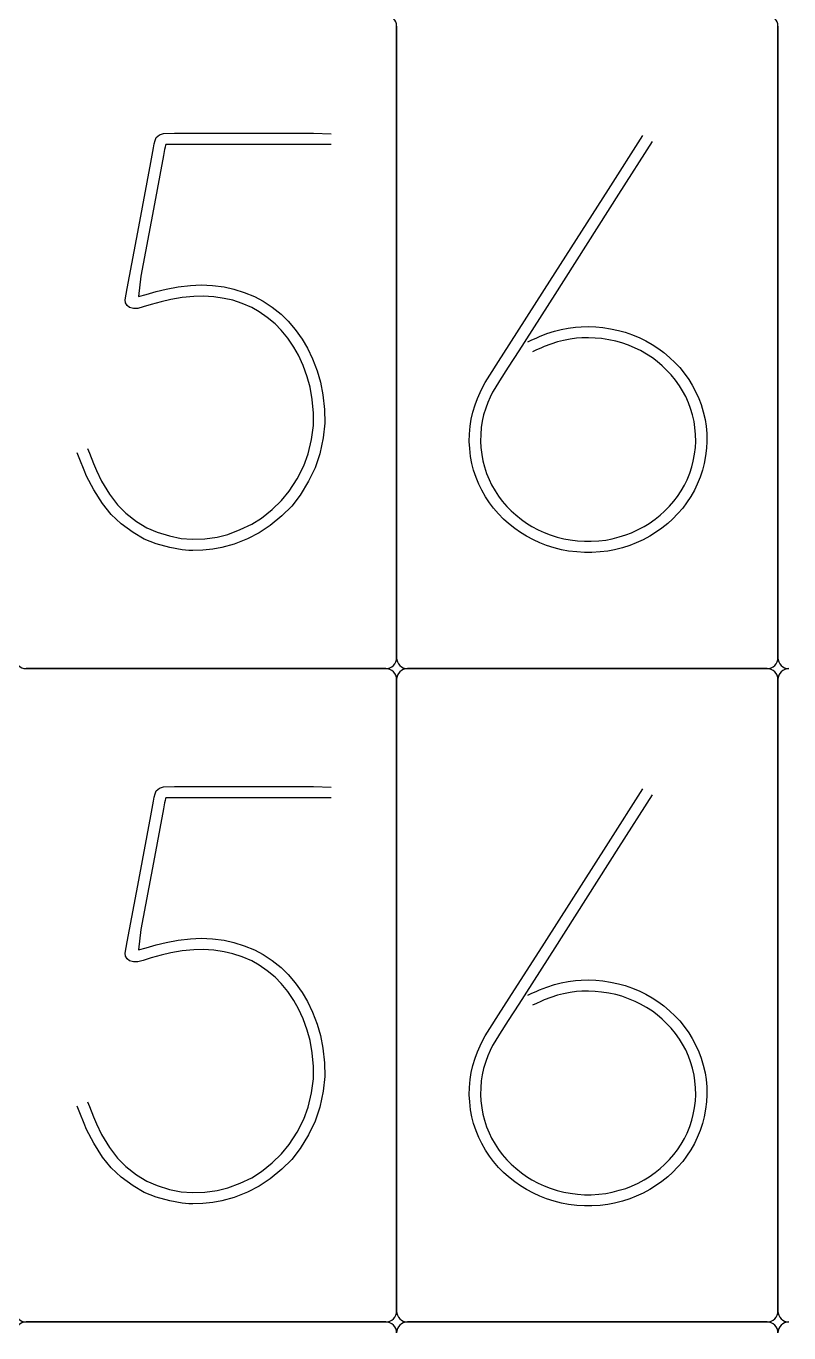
# Model space of a CAD drawing. Header units: millimetres. Extents: x -1 to 349, y -2 to 358.
# Drawn here: x 175 to 245, y 117 to 237 of the extents above; entities that cross this region are included whole.
import ezdxf

# ---------------------------------------------------------------- set-up
doc = ezdxf.new("R2010")
doc.units = ezdxf.units.MM

msp = doc.modelspace()

# ---------------------------------------------------------------- linework, layer by layer
for points in [[(209, 237), (209, 179)], [(209, 179), (209, 237)], [(244, 237), (244, 179)], [(244, 179), (244, 237)], [(186.93, 226.78), (187.23, 227.03)], [(187.23, 227.03), (187.62, 227.15)], [(187.62, 227.15), (188.61, 227.17)], [(188.61, 227.17), (194.64, 227.17)], [(194.64, 227.17), (201.36, 227.17)], [(201.36, 227.17), (203, 227.12)], [(228.44, 222.01), (231.59, 226.95)], [(186.43, 224.47), (186.68, 225.82)], [(186.68, 225.82), (186.76, 226.18)], [(186.76, 226.18), (186.83, 226.5)], [(186.83, 226.5), (186.93, 226.78)], [(187.7, 225.66), (187.6, 225.12)], [(187.75, 225.89), (187.7, 225.66)], [(187.79, 226.08), (187.75, 225.89)], [(187.81, 226.14), (187.79, 226.08)], [(187.84, 226.14), (187.81, 226.14)], [(187.86, 226.14), (187.84, 226.14)], [(189.72, 226.14), (187.86, 226.14)], [(196.55, 226.14), (189.72, 226.14)], [(203, 226.14), (196.55, 226.14)], [(232.45, 226.4), (229.38, 221.58)], [(185.33, 218.57), (186.43, 224.47)], [(187.6, 225.12), (186.68, 220.2)], [(222.56, 212.8), (228.44, 222.01)], [(229.38, 221.58), (223.51, 212.37)], [(186.68, 220.2), (185.53, 214.05)], [(184.27, 212.92), (185.33, 218.57)], [(185.53, 214.05), (185.31, 212.16)], [(184.09, 211.88), (184.27, 212.92)], [(186.03, 212.37), (186.92, 212.62)], [(186.92, 212.62), (187.84, 212.85)], [(187.84, 212.85), (188.94, 213.05)], [(188.94, 213.05), (190.09, 213.19)], [(190.09, 213.19), (191.06, 213.24)], [(191.06, 213.24), (192.09, 213.18)], [(192.09, 213.18), (193.17, 213.05)], [(193.17, 213.05), (194.07, 212.86)], [(194.07, 212.86), (195, 212.55)], [(195, 212.55), (195.97, 212.16)], [(219.34, 207.74), (222.56, 212.8)], [(184.13, 211.6), (184.09, 211.88)], [(184.26, 211.36), (184.13, 211.6)], [(184.5, 211.16), (184.26, 211.36)], [(185.73, 211.21), (185.25, 211.07)], [(185.31, 212.16), (186.03, 212.37)], [(186.48, 211.43), (185.73, 211.21)], [(187.38, 211.67), (186.48, 211.43)], [(188.28, 211.89), (187.38, 211.67)], [(189.33, 212.07), (188.28, 211.89)], [(190.38, 212.18), (189.33, 212.07)], [(191.24, 212.2), (190.38, 212.18)], [(192.22, 212.14), (191.24, 212.2)], [(193.18, 212), (192.22, 212.14)], [(193.97, 211.82), (193.18, 212)], [(194.84, 211.52), (193.97, 211.82)], [(195.7, 211.15), (194.84, 211.52)], [(195.97, 212.16), (196.76, 211.74)], [(196.76, 211.74), (197.57, 211.2)], [(223.51, 212.37), (220.21, 207.19)], [(184.85, 211.06), (184.5, 211.16)], [(185.25, 211.07), (184.85, 211.06)], [(196.38, 210.77), (195.7, 211.15)], [(197.13, 210.24), (196.38, 210.77)], [(197.85, 209.65), (197.13, 210.24)], [(197.57, 211.2), (198.39, 210.55)], [(198.39, 210.55), (199.05, 209.92)], [(198.42, 209.08), (197.85, 209.65)], [(199.01, 208.34), (198.42, 209.08)], [(199.05, 209.92), (199.69, 209.15)], [(199.69, 209.15), (200.33, 208.26)], [(222.8, 208.76), (223.49, 208.98)], [(223.49, 208.98), (224.09, 209.14)], [(224.09, 209.14), (224.76, 209.26)], [(224.76, 209.26), (225.41, 209.36)], [(225.41, 209.36), (225.94, 209.4)], [(225.94, 209.4), (226.59, 209.41)], [(226.59, 209.41), (227.29, 209.38)], [(227.29, 209.38), (227.92, 209.33)], [(227.92, 209.33), (228.64, 209.21)], [(228.64, 209.21), (229.37, 209.06)], [(229.37, 209.06), (229.97, 208.89)], [(229.97, 208.89), (230.64, 208.65)], [(199.58, 207.53), (199.01, 208.34)], [(200.33, 208.26), (200.83, 207.42)], [(218.36, 206.2), (219.34, 207.74)], [(221.04, 208.02), (221.41, 208.19)], [(221.41, 208.19), (221.8, 208.36)], [(221.8, 208.36), (222.13, 208.51)], [(222.13, 208.51), (222.8, 208.76)], [(223.15, 207.79), (222.54, 207.57)], [(223.78, 208), (223.15, 207.79)], [(224.33, 208.13), (223.78, 208)], [(224.94, 208.25), (224.33, 208.13)], [(225.52, 208.34), (224.94, 208.25)], [(226, 208.38), (225.52, 208.34)], [(226.6, 208.38), (226, 208.38)], [(227.23, 208.36), (226.6, 208.38)], [(227.81, 208.3), (227.23, 208.36)], [(228.47, 208.2), (227.81, 208.3)], [(229.13, 208.06), (228.47, 208.2)], [(229.67, 207.91), (229.13, 208.06)], [(230.28, 207.69), (229.67, 207.91)], [(230.89, 207.44), (230.28, 207.69)], [(230.64, 208.65), (231.31, 208.38)], [(231.31, 208.38), (231.86, 208.11)], [(231.86, 208.11), (232.46, 207.76)], [(232.46, 207.76), (233.06, 207.38)], [(200.01, 206.77), (199.58, 207.53)], [(200.42, 205.83), (200.01, 206.77)], [(200.83, 207.42), (201.28, 206.45)], [(201.28, 206.45), (201.7, 205.34)], [(220.21, 207.19), (219.24, 205.67)], [(221.85, 207.26), (221.47, 207.08)], [(222.23, 207.43), (221.85, 207.26)], [(222.54, 207.57), (222.23, 207.43)], [(231.39, 207.2), (230.89, 207.44)], [(231.93, 206.88), (231.39, 207.2)], [(232.48, 206.53), (231.93, 206.88)], [(232.91, 206.21), (232.48, 206.53)], [(233.06, 207.38), (233.54, 207.02)], [(233.54, 207.02), (234.06, 206.57)], [(234.06, 206.57), (234.57, 206.09)], [(200.8, 204.79), (200.42, 205.83)], [(201.7, 205.34), (202.01, 204.31)], [(217.57, 204.96), (218.36, 206.2)], [(219.24, 205.67), (218.45, 204.42)], [(233.38, 205.8), (232.91, 206.21)], [(233.84, 205.36), (233.38, 205.8)], [(234.21, 204.97), (233.84, 205.36)], [(234.57, 206.09), (234.98, 205.65)], [(234.98, 205.65), (235.4, 205.12)], [(201.06, 203.86), (200.8, 204.79)], [(202.01, 204.31), (202.23, 203.14)], [(216.91, 203.88), (217.14, 204.28)], [(217.14, 204.28), (217.57, 204.96)], [(218.45, 204.42), (218.01, 203.73)], [(234.59, 204.49), (234.21, 204.97)], [(234.96, 203.97), (234.59, 204.49)], [(235.4, 205.12), (235.81, 204.55)], [(235.81, 204.55), (236.13, 204.04)], [(236.13, 204.04), (236.44, 203.44)], [(201.25, 202.71), (201.06, 203.86)], [(202.23, 203.14), (202.37, 201.79)], [(216.2, 202.23), (216.42, 202.82)], [(216.42, 202.82), (216.66, 203.36)], [(216.66, 203.36), (216.91, 203.88)], [(217.59, 202.92), (217.37, 202.44)], [(217.81, 203.39), (217.59, 202.92)], [(218.01, 203.73), (217.81, 203.39)], [(235.24, 203.52), (234.96, 203.97)], [(235.53, 202.98), (235.24, 203.52)], [(235.79, 202.4), (235.53, 202.98)], [(236.44, 203.44), (236.74, 202.8)], [(236.74, 202.8), (236.95, 202.24)], [(201.36, 201.45), (201.25, 202.71)], [(202.37, 201.79), (202.41, 200.55)], [(216, 201.54), (216.2, 202.23)], [(217.18, 201.91), (216.99, 201.29)], [(217.37, 202.44), (217.18, 201.91)], [(235.98, 201.9), (235.79, 202.4)], [(236.15, 201.31), (235.98, 201.9)], [(236.95, 202.24), (237.14, 201.58)], [(201.37, 200.33), (201.36, 201.45)], [(202.41, 200.55), (202.27, 199.19)], [(215.75, 200.27), (215.84, 200.9)], [(215.84, 200.9), (216, 201.54)], [(216.86, 200.71), (216.77, 200.15)], [(216.99, 201.29), (216.86, 200.71)], [(236.3, 200.68), (236.15, 201.31)], [(236.38, 200.14), (236.3, 200.68)], [(237.14, 201.58), (237.31, 200.88)], [(237.31, 200.88), (237.4, 200.27)], [(201.2, 199.05), (201.37, 200.33)], [(215.67, 198.87), (215.69, 199.54)], [(215.69, 199.54), (215.75, 200.27)], [(216.72, 199.49), (216.7, 198.89)], [(216.77, 200.15), (216.72, 199.49)], [(236.43, 199.51), (236.38, 200.14)], [(236.45, 198.86), (236.43, 199.51)], [(237.4, 200.27), (237.46, 199.58)], [(237.46, 199.58), (237.48, 198.85)], [(180.62, 198.21), (180.8, 197.8)], [(200.89, 197.72), (201.2, 199.05)], [(202.27, 199.19), (201.96, 197.72)], [(215.71, 198.22), (215.67, 198.87)], [(215.79, 197.49), (215.71, 198.22)], [(216.7, 198.89), (216.73, 198.31)], [(216.73, 198.31), (216.81, 197.66)], [(236.34, 197.68), (236.42, 198.3)], [(236.42, 198.3), (236.45, 198.86)], [(237.45, 198.23), (237.36, 197.54)], [(237.48, 198.85), (237.45, 198.23)], [(179.93, 197.2), (179.68, 197.81)], [(180.33, 196.23), (179.93, 197.2)], [(180.8, 197.8), (181.19, 196.83)], [(181.19, 196.83), (181.46, 196.19)], [(200.48, 196.61), (200.89, 197.72)], [(201.96, 197.72), (201.53, 196.44)], [(215.91, 196.84), (215.79, 197.49)], [(216.07, 196.23), (215.91, 196.84)], [(216.81, 197.66), (216.91, 197.07)], [(216.91, 197.07), (217.06, 196.53)], [(236.09, 196.52), (236.23, 197.04)], [(236.23, 197.04), (236.34, 197.68)], [(237.23, 196.83), (237.08, 196.23)], [(237.36, 197.54), (237.23, 196.83)], [(180.55, 195.68), (180.33, 196.23)], [(181.2, 194.41), (180.55, 195.68)], [(181.46, 196.19), (181.93, 195.21)], [(199.87, 195.44), (200.48, 196.61)], [(201.53, 196.44), (200.91, 195.2)], [(216.3, 195.55), (216.07, 196.23)], [(217.06, 196.53), (217.26, 195.92)], [(217.26, 195.92), (217.48, 195.37)], [(235.66, 195.35), (235.9, 195.94)], [(235.9, 195.94), (236.09, 196.52)], [(237.08, 196.23), (236.86, 195.59)], [(182, 193.15), (181.2, 194.41)], [(181.93, 195.21), (182.65, 194.02)], [(199.14, 194.31), (199.87, 195.44)], [(200.91, 195.2), (200.14, 193.94)], [(216.54, 194.95), (216.3, 195.55)], [(216.82, 194.39), (216.54, 194.95)], [(217.48, 195.37), (217.72, 194.88)], [(217.72, 194.88), (218.04, 194.32)], [(235.12, 194.34), (235.42, 194.86)], [(235.42, 194.86), (235.66, 195.35)], [(236.6, 194.94), (236.34, 194.39)], [(236.86, 195.59), (236.6, 194.94)], [(182.65, 194.02), (183.38, 193.03)], [(197.57, 192.61), (198.45, 193.44)], [(198.45, 193.44), (199.14, 194.31)], [(200.14, 193.94), (199.37, 192.92)], [(217.17, 193.78), (216.82, 194.39)], [(217.52, 193.23), (217.17, 193.78)], [(217.9, 192.74), (217.52, 193.23)], [(218.04, 194.32), (218.36, 193.83)], [(218.36, 193.83), (218.7, 193.39)], [(218.7, 193.39), (219.12, 192.9)], [(234.05, 192.92), (234.45, 193.38)], [(234.45, 193.38), (234.77, 193.81)], [(234.77, 193.81), (235.12, 194.34)], [(235.62, 193.22), (235.26, 192.74)], [(236, 193.81), (235.62, 193.22)], [(236.34, 194.39), (236, 193.81)], [(182.79, 192.15), (182, 193.15)], [(183.72, 191.3), (182.79, 192.15)], [(183.38, 193.03), (184.16, 192.28)], [(184.16, 192.28), (185.13, 191.52)], [(196.59, 191.82), (197.57, 192.61)], [(198.47, 192.03), (197.4, 191.14)], [(199.37, 192.92), (198.47, 192.03)], [(218.36, 192.2), (217.9, 192.74)], [(218.82, 191.73), (218.36, 192.2)], [(219.12, 192.9), (219.52, 192.48)], [(219.52, 192.48), (219.94, 192.11)], [(219.94, 192.11), (220.45, 191.7)], [(232.72, 191.72), (233.2, 192.09)], [(233.2, 192.09), (233.6, 192.46)], [(233.6, 192.46), (234.05, 192.92)], [(234.82, 192.24), (234.33, 191.73)], [(235.26, 192.74), (234.82, 192.24)], [(184.81, 190.5), (183.72, 191.3)], [(185.13, 191.52), (186.08, 190.92)], [(186.08, 190.92), (187.02, 190.52)], [(194.65, 190.76), (195.7, 191.25)], [(195.7, 191.25), (196.59, 191.82)], [(197.4, 191.14), (196.4, 190.46)], [(219.28, 191.32), (218.82, 191.73)], [(219.84, 190.87), (219.28, 191.32)], [(220.37, 190.49), (219.84, 190.87)], [(220.45, 191.7), (220.93, 191.35)], [(220.93, 191.35), (221.41, 191.06)], [(221.41, 191.06), (222, 190.75)], [(231.17, 190.76), (231.72, 191.05)], [(231.72, 191.05), (232.19, 191.34)], [(232.19, 191.34), (232.72, 191.72)], [(233.35, 190.9), (232.77, 190.49)], [(233.88, 191.32), (233.35, 190.9)], [(234.33, 191.73), (233.88, 191.32)], [(185.83, 189.9), (184.81, 190.5)], [(186.93, 189.46), (185.83, 189.9)], [(187.02, 190.52), (188.15, 190.18)], [(188.15, 190.18), (189.22, 189.95)], [(189.22, 189.95), (190.23, 189.89)], [(190.23, 189.89), (191.41, 189.93)], [(191.41, 189.93), (192.52, 190.07)], [(192.52, 190.07), (193.52, 190.33)], [(193.52, 190.33), (194.65, 190.76)], [(195.31, 189.92), (194.08, 189.43)], [(196.4, 190.46), (195.31, 189.92)], [(220.91, 190.16), (220.37, 190.49)], [(221.55, 189.82), (220.91, 190.16)], [(222.16, 189.54), (221.55, 189.82)], [(222, 190.75), (222.55, 190.49)], [(222.55, 190.49), (223.09, 190.28)], [(223.09, 190.28), (223.73, 190.08)], [(223.73, 190.08), (224.34, 189.92)], [(224.34, 189.92), (224.92, 189.82)], [(224.92, 189.82), (225.61, 189.73)], [(225.61, 189.73), (226.26, 189.69)], [(226.26, 189.69), (226.86, 189.69)], [(226.86, 189.69), (227.56, 189.74)], [(227.56, 189.74), (228.21, 189.81)], [(228.21, 189.81), (228.78, 189.92)], [(228.78, 189.92), (229.44, 190.09)], [(229.44, 190.09), (230.05, 190.27)], [(230.05, 190.27), (230.57, 190.48)], [(230.57, 190.48), (231.17, 190.76)], [(231.64, 189.84), (230.98, 189.54)], [(232.24, 190.16), (231.64, 189.84)], [(232.77, 190.49), (232.24, 190.16)], [(188.19, 189.11), (186.93, 189.46)], [(189.32, 188.9), (188.19, 189.11)], [(189.62, 188.88), (189.32, 188.9)], [(189.94, 188.86), (189.62, 188.88)], [(190.29, 188.86), (189.94, 188.86)], [(191.22, 188.89), (190.29, 188.86)], [(192.14, 188.97), (191.22, 188.89)], [(192.95, 189.11), (192.14, 188.97)], [(194.08, 189.43), (192.95, 189.11)], [(222.75, 189.31), (222.16, 189.54)], [(223.46, 189.09), (222.75, 189.31)], [(224.13, 188.91), (223.46, 189.09)], [(224.77, 188.8), (224.13, 188.91)], [(225.53, 188.71), (224.77, 188.8)], [(226.24, 188.66), (225.53, 188.71)], [(226.91, 188.66), (226.24, 188.66)], [(227.67, 188.71), (226.91, 188.66)], [(228.38, 188.79), (227.67, 188.71)], [(229.01, 188.92), (228.38, 188.79)], [(229.73, 189.1), (229.01, 188.92)], [(230.4, 189.31), (229.73, 189.1)], [(230.98, 189.54), (230.4, 189.31)], [(208, 178), (175, 178)], [(175, 178), (208, 178)], [(243, 178), (210, 178)], [(210, 178), (243, 178)], [(209, 177), (209, 119)], [(209, 119), (209, 177)], [(244, 177), (244, 119)], [(244, 119), (244, 177)], [(186.93, 166.78), (187.23, 167.03)], [(187.23, 167.03), (187.62, 167.15)], [(187.62, 167.15), (188.61, 167.17)], [(188.61, 167.17), (194.64, 167.17)], [(194.64, 167.17), (201.36, 167.17)], [(201.36, 167.17), (203, 167.12)], [(228.44, 162.01), (231.59, 166.95)], [(186.43, 164.47), (186.68, 165.82)], [(186.68, 165.82), (186.76, 166.18)], [(186.76, 166.18), (186.83, 166.5)], [(186.83, 166.5), (186.93, 166.78)], [(187.7, 165.66), (187.6, 165.12)], [(187.75, 165.89), (187.7, 165.66)], [(187.79, 166.08), (187.75, 165.89)], [(187.81, 166.14), (187.79, 166.08)], [(187.84, 166.14), (187.81, 166.14)], [(187.86, 166.14), (187.84, 166.14)], [(189.72, 166.14), (187.86, 166.14)], [(196.55, 166.14), (189.72, 166.14)], [(203, 166.14), (196.55, 166.14)], [(232.45, 166.4), (229.38, 161.58)], [(185.33, 158.57), (186.43, 164.47)], [(187.6, 165.12), (186.68, 160.2)], [(222.56, 152.8), (228.44, 162.01)], [(229.38, 161.58), (223.51, 152.37)], [(186.68, 160.2), (185.53, 154.05)], [(184.27, 152.92), (185.33, 158.57)], [(185.53, 154.05), (185.31, 152.16)], [(184.09, 151.88), (184.27, 152.92)], [(186.03, 152.37), (186.92, 152.62)], [(186.92, 152.62), (187.84, 152.85)], [(187.84, 152.85), (188.94, 153.05)], [(188.94, 153.05), (190.09, 153.19)], [(190.09, 153.19), (191.06, 153.24)], [(191.06, 153.24), (192.09, 153.18)], [(192.09, 153.18), (193.17, 153.05)], [(193.17, 153.05), (194.07, 152.86)], [(194.07, 152.86), (195, 152.55)], [(195, 152.55), (195.97, 152.16)], [(219.34, 147.74), (222.56, 152.8)], [(184.13, 151.6), (184.09, 151.88)], [(184.26, 151.36), (184.13, 151.6)], [(184.5, 151.16), (184.26, 151.36)], [(185.73, 151.21), (185.25, 151.07)], [(185.31, 152.16), (186.03, 152.37)], [(186.48, 151.43), (185.73, 151.21)], [(187.38, 151.67), (186.48, 151.43)], [(188.28, 151.89), (187.38, 151.67)], [(189.33, 152.07), (188.28, 151.89)], [(190.38, 152.18), (189.33, 152.07)], [(191.24, 152.2), (190.38, 152.18)], [(192.22, 152.14), (191.24, 152.2)], [(193.18, 152), (192.22, 152.14)], [(193.97, 151.82), (193.18, 152)], [(194.84, 151.52), (193.97, 151.82)], [(195.7, 151.15), (194.84, 151.52)], [(195.97, 152.16), (196.76, 151.74)], [(196.76, 151.74), (197.57, 151.2)], [(223.51, 152.37), (220.21, 147.19)], [(184.85, 151.06), (184.5, 151.16)], [(185.25, 151.07), (184.85, 151.06)], [(196.38, 150.77), (195.7, 151.15)], [(197.13, 150.24), (196.38, 150.77)], [(197.85, 149.65), (197.13, 150.24)], [(197.57, 151.2), (198.39, 150.55)], [(198.39, 150.55), (199.05, 149.92)], [(198.42, 149.08), (197.85, 149.65)], [(199.01, 148.34), (198.42, 149.08)], [(199.05, 149.92), (199.69, 149.15)], [(199.69, 149.15), (200.33, 148.26)], [(222.8, 148.76), (223.49, 148.98)], [(223.49, 148.98), (224.09, 149.14)], [(224.09, 149.14), (224.76, 149.27)], [(224.76, 149.27), (225.41, 149.36)], [(225.41, 149.36), (225.94, 149.4)], [(225.94, 149.4), (226.59, 149.41)], [(226.59, 149.41), (227.29, 149.38)], [(227.29, 149.38), (227.92, 149.33)], [(227.92, 149.33), (228.64, 149.21)], [(228.64, 149.21), (229.37, 149.06)], [(229.37, 149.06), (229.97, 148.89)], [(229.97, 148.89), (230.64, 148.65)], [(199.58, 147.53), (199.01, 148.34)], [(200.33, 148.26), (200.83, 147.42)], [(218.36, 146.2), (219.34, 147.74)], [(221.04, 148.02), (221.41, 148.19)], [(221.41, 148.19), (221.8, 148.36)], [(221.8, 148.36), (222.13, 148.51)], [(222.13, 148.51), (222.8, 148.76)], [(223.15, 147.79), (222.54, 147.57)], [(223.78, 148), (223.15, 147.79)], [(224.33, 148.13), (223.78, 148)], [(224.94, 148.25), (224.33, 148.13)], [(225.52, 148.34), (224.94, 148.25)], [(226, 148.38), (225.52, 148.34)], [(226.6, 148.38), (226, 148.38)], [(227.23, 148.36), (226.6, 148.38)], [(227.81, 148.3), (227.23, 148.36)], [(228.47, 148.2), (227.81, 148.3)], [(229.13, 148.06), (228.47, 148.2)], [(229.67, 147.91), (229.13, 148.06)], [(230.28, 147.69), (229.67, 147.91)], [(230.89, 147.44), (230.28, 147.69)], [(230.64, 148.65), (231.31, 148.38)], [(231.31, 148.38), (231.86, 148.11)], [(231.86, 148.11), (232.46, 147.76)], [(232.46, 147.76), (233.06, 147.38)], [(200.01, 146.77), (199.58, 147.53)], [(200.42, 145.83), (200.01, 146.77)], [(200.83, 147.42), (201.28, 146.45)], [(201.28, 146.45), (201.7, 145.34)], [(220.21, 147.19), (219.24, 145.67)], [(221.85, 147.26), (221.47, 147.08)], [(222.23, 147.43), (221.85, 147.26)], [(222.54, 147.57), (222.23, 147.43)], [(231.39, 147.2), (230.89, 147.44)], [(231.93, 146.88), (231.39, 147.2)], [(232.48, 146.53), (231.93, 146.88)], [(232.91, 146.21), (232.48, 146.53)], [(233.06, 147.38), (233.54, 147.02)], [(233.54, 147.02), (234.06, 146.57)], [(234.06, 146.57), (234.57, 146.09)], [(200.8, 144.79), (200.42, 145.83)], [(201.7, 145.34), (202.01, 144.31)], [(217.57, 144.96), (218.36, 146.2)], [(219.24, 145.67), (218.45, 144.42)], [(233.38, 145.8), (232.91, 146.21)], [(233.84, 145.36), (233.38, 145.8)], [(234.21, 144.97), (233.84, 145.36)], [(234.57, 146.09), (234.98, 145.65)], [(234.98, 145.65), (235.4, 145.12)], [(201.06, 143.86), (200.8, 144.79)], [(202.01, 144.31), (202.23, 143.14)], [(216.91, 143.88), (217.14, 144.28)], [(217.14, 144.28), (217.57, 144.96)], [(218.45, 144.42), (218.01, 143.73)], [(234.59, 144.49), (234.21, 144.97)], [(234.96, 143.97), (234.59, 144.49)], [(235.4, 145.12), (235.81, 144.55)], [(235.81, 144.55), (236.13, 144.04)], [(236.13, 144.04), (236.44, 143.44)], [(201.25, 142.71), (201.06, 143.86)], [(202.23, 143.14), (202.37, 141.79)], [(216.2, 142.23), (216.42, 142.82)], [(216.42, 142.82), (216.66, 143.36)], [(216.66, 143.36), (216.91, 143.88)], [(217.59, 142.92), (217.37, 142.44)], [(217.81, 143.39), (217.59, 142.92)], [(218.01, 143.73), (217.81, 143.39)], [(235.24, 143.52), (234.96, 143.97)], [(235.53, 142.98), (235.24, 143.52)], [(235.79, 142.4), (235.53, 142.98)], [(236.44, 143.44), (236.74, 142.8)], [(236.74, 142.8), (236.95, 142.24)], [(201.36, 141.45), (201.25, 142.71)], [(202.37, 141.79), (202.41, 140.55)], [(216, 141.54), (216.2, 142.23)], [(217.18, 141.91), (216.99, 141.29)], [(217.37, 142.44), (217.18, 141.91)], [(235.98, 141.9), (235.79, 142.4)], [(236.15, 141.31), (235.98, 141.9)], [(236.95, 142.24), (237.14, 141.58)], [(201.37, 140.33), (201.36, 141.45)], [(202.41, 140.55), (202.27, 139.19)], [(215.75, 140.27), (215.84, 140.9)], [(215.84, 140.9), (216, 141.54)], [(216.86, 140.71), (216.77, 140.15)], [(216.99, 141.29), (216.86, 140.71)], [(236.3, 140.68), (236.15, 141.31)], [(236.38, 140.14), (236.3, 140.68)], [(237.14, 141.58), (237.31, 140.88)], [(237.31, 140.88), (237.4, 140.27)], [(201.2, 139.05), (201.37, 140.33)], [(215.67, 138.87), (215.69, 139.54)], [(215.69, 139.54), (215.75, 140.27)], [(216.72, 139.49), (216.7, 138.89)], [(216.77, 140.15), (216.72, 139.49)], [(236.43, 139.51), (236.38, 140.14)], [(236.45, 138.86), (236.43, 139.51)], [(237.4, 140.27), (237.46, 139.58)], [(237.46, 139.58), (237.48, 138.85)], [(180.62, 138.21), (180.8, 137.8)], [(200.89, 137.72), (201.2, 139.05)], [(202.27, 139.19), (201.96, 137.72)], [(215.71, 138.22), (215.67, 138.87)], [(215.79, 137.49), (215.71, 138.22)], [(216.7, 138.89), (216.73, 138.31)], [(216.73, 138.31), (216.81, 137.66)], [(236.34, 137.68), (236.42, 138.3)], [(236.42, 138.3), (236.45, 138.86)], [(237.45, 138.23), (237.36, 137.54)], [(237.48, 138.85), (237.45, 138.23)], [(179.93, 137.2), (179.68, 137.81)], [(180.33, 136.23), (179.93, 137.2)], [(180.8, 137.8), (181.19, 136.83)], [(181.19, 136.83), (181.46, 136.19)], [(200.48, 136.61), (200.89, 137.72)], [(201.96, 137.72), (201.53, 136.44)], [(215.91, 136.84), (215.79, 137.49)], [(216.07, 136.23), (215.91, 136.84)], [(216.81, 137.66), (216.91, 137.07)], [(216.91, 137.07), (217.06, 136.53)], [(236.09, 136.52), (236.23, 137.04)], [(236.23, 137.04), (236.34, 137.68)], [(237.23, 136.83), (237.08, 136.23)], [(237.36, 137.54), (237.23, 136.83)], [(180.55, 135.68), (180.33, 136.23)], [(181.2, 134.41), (180.55, 135.68)], [(181.46, 136.19), (181.93, 135.21)], [(199.87, 135.44), (200.48, 136.61)], [(201.53, 136.44), (200.91, 135.2)], [(216.3, 135.55), (216.07, 136.23)], [(217.06, 136.53), (217.26, 135.92)], [(217.26, 135.92), (217.48, 135.37)], [(235.66, 135.35), (235.9, 135.94)], [(235.9, 135.94), (236.09, 136.52)], [(237.08, 136.23), (236.86, 135.59)], [(182, 133.15), (181.2, 134.41)], [(181.93, 135.21), (182.65, 134.02)], [(199.14, 134.31), (199.87, 135.44)], [(200.91, 135.2), (200.14, 133.94)], [(216.54, 134.95), (216.3, 135.55)], [(216.82, 134.39), (216.54, 134.95)], [(217.48, 135.37), (217.72, 134.88)], [(217.72, 134.88), (218.04, 134.32)], [(235.12, 134.34), (235.42, 134.86)], [(235.42, 134.86), (235.66, 135.35)], [(236.6, 134.94), (236.34, 134.39)], [(236.86, 135.59), (236.6, 134.94)], [(182.65, 134.02), (183.38, 133.03)], [(197.57, 132.61), (198.45, 133.44)], [(198.45, 133.44), (199.14, 134.31)], [(200.14, 133.94), (199.37, 132.92)], [(217.17, 133.78), (216.82, 134.39)], [(217.52, 133.23), (217.17, 133.78)], [(217.9, 132.74), (217.52, 133.23)], [(218.04, 134.32), (218.36, 133.83)], [(218.36, 133.83), (218.7, 133.39)], [(218.7, 133.39), (219.12, 132.9)], [(234.05, 132.92), (234.45, 133.38)], [(234.45, 133.38), (234.77, 133.81)], [(234.77, 133.81), (235.12, 134.34)], [(235.62, 133.22), (235.26, 132.74)], [(236, 133.81), (235.62, 133.22)], [(236.34, 134.39), (236, 133.81)], [(182.79, 132.15), (182, 133.15)], [(183.72, 131.3), (182.79, 132.15)], [(183.38, 133.03), (184.16, 132.28)], [(184.16, 132.28), (185.13, 131.52)], [(196.59, 131.82), (197.57, 132.61)], [(198.47, 132.03), (197.4, 131.14)], [(199.37, 132.92), (198.47, 132.03)], [(218.36, 132.2), (217.9, 132.74)], [(218.82, 131.73), (218.36, 132.2)], [(219.12, 132.9), (219.52, 132.48)], [(219.52, 132.48), (219.94, 132.11)], [(219.94, 132.11), (220.45, 131.7)], [(232.72, 131.72), (233.2, 132.09)], [(233.2, 132.09), (233.6, 132.46)], [(233.6, 132.46), (234.05, 132.92)], [(234.82, 132.24), (234.33, 131.73)], [(235.26, 132.74), (234.82, 132.24)], [(184.81, 130.5), (183.72, 131.3)], [(185.13, 131.52), (186.08, 130.92)], [(186.08, 130.92), (187.02, 130.52)], [(194.65, 130.76), (195.7, 131.25)], [(195.7, 131.25), (196.59, 131.82)], [(197.4, 131.14), (196.4, 130.46)], [(219.28, 131.32), (218.82, 131.73)], [(219.84, 130.87), (219.28, 131.32)], [(220.37, 130.49), (219.84, 130.87)], [(220.45, 131.7), (220.93, 131.35)], [(220.93, 131.35), (221.41, 131.06)], [(221.41, 131.06), (222, 130.75)], [(231.17, 130.76), (231.72, 131.05)], [(231.72, 131.05), (232.19, 131.34)], [(232.19, 131.34), (232.72, 131.72)], [(233.35, 130.9), (232.77, 130.49)], [(233.88, 131.32), (233.35, 130.9)], [(234.33, 131.73), (233.88, 131.32)], [(185.83, 129.9), (184.81, 130.5)], [(186.93, 129.46), (185.83, 129.9)], [(187.02, 130.52), (188.15, 130.18)], [(188.15, 130.18), (189.22, 129.95)], [(189.22, 129.95), (190.23, 129.89)], [(190.23, 129.89), (191.41, 129.93)], [(191.41, 129.93), (192.52, 130.07)], [(192.52, 130.07), (193.52, 130.33)], [(193.52, 130.33), (194.65, 130.76)], [(195.31, 129.92), (194.08, 129.43)], [(196.4, 130.46), (195.31, 129.92)], [(220.91, 130.16), (220.37, 130.49)], [(221.55, 129.82), (220.91, 130.16)], [(222.16, 129.54), (221.55, 129.82)], [(222, 130.75), (222.55, 130.49)], [(222.55, 130.49), (223.09, 130.28)], [(223.09, 130.28), (223.73, 130.08)], [(223.73, 130.08), (224.34, 129.92)], [(224.34, 129.92), (224.92, 129.82)], [(224.92, 129.82), (225.61, 129.73)], [(225.61, 129.73), (226.26, 129.69)], [(226.26, 129.69), (226.86, 129.69)], [(226.86, 129.69), (227.56, 129.74)], [(227.56, 129.74), (228.21, 129.81)], [(228.21, 129.81), (228.78, 129.92)], [(228.78, 129.92), (229.44, 130.09)], [(229.44, 130.09), (230.05, 130.27)], [(230.05, 130.27), (230.57, 130.48)], [(230.57, 130.48), (231.17, 130.76)], [(231.64, 129.84), (230.98, 129.54)], [(232.24, 130.16), (231.64, 129.84)], [(232.77, 130.49), (232.24, 130.16)], [(188.19, 129.11), (186.93, 129.46)], [(189.32, 128.9), (188.19, 129.11)], [(189.62, 128.88), (189.32, 128.9)], [(189.94, 128.86), (189.62, 128.88)], [(190.29, 128.86), (189.94, 128.86)], [(191.22, 128.89), (190.29, 128.86)], [(192.14, 128.97), (191.22, 128.89)], [(192.95, 129.11), (192.14, 128.97)], [(194.08, 129.43), (192.95, 129.11)], [(222.75, 129.31), (222.16, 129.54)], [(223.46, 129.09), (222.75, 129.31)], [(224.13, 128.91), (223.46, 129.09)], [(224.77, 128.8), (224.13, 128.91)], [(225.53, 128.71), (224.77, 128.8)], [(226.24, 128.66), (225.53, 128.71)], [(226.91, 128.66), (226.24, 128.66)], [(227.67, 128.71), (226.91, 128.66)], [(228.38, 128.79), (227.67, 128.71)], [(229.01, 128.92), (228.38, 128.79)], [(229.73, 129.1), (229.01, 128.92)], [(230.4, 129.31), (229.73, 129.1)], [(230.98, 129.54), (230.4, 129.31)], [(208, 118), (175, 118)], [(175, 118), (208, 118)], [(243, 118), (210, 118)], [(210, 118), (243, 118)]]:
    msp.add_lwpolyline(points)
for centre, start, end in [((208, 237), 0, 90), ((243, 237), 0, 90), ((175, 179), 180, 270), ((208, 179), 270, 360), ((210, 179), 180, 270), ((243, 179), 270, 360), ((245, 179), 180, 270), ((208, 177), 359.9985, 90), ((210, 177), 90, 180.0015), ((243, 177), 359.9985, 90), ((245, 177), 90, 180.0015), ((175, 119), 180, 270), ((208, 119), 270, 360), ((210, 119), 180, 270), ((243, 119), 270, 360), ((245, 119), 180, 270), ((175, 117), 90, 180), ((208, 117), 0, 90), ((210, 117), 90, 180), ((243, 117), 0, 90), ((245, 117), 90, 180)]:
    msp.add_arc(centre, 1, start, end)

doc.saveas('drawing.dxf')
